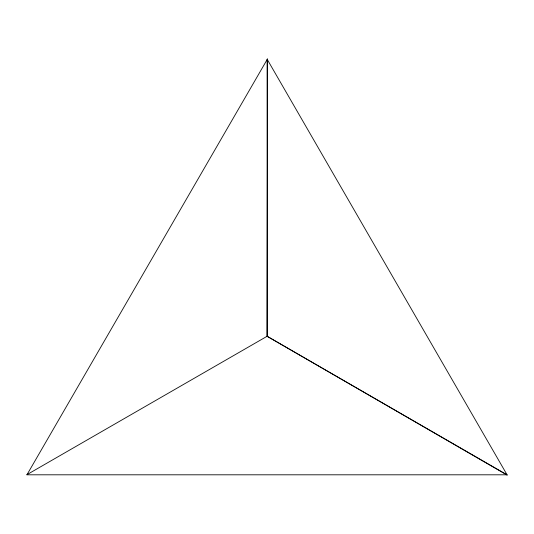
<?xml version="1.0" encoding="UTF-8"?>
<svg xmlns="http://www.w3.org/2000/svg" width="534" height="534" viewBox="0 0 534 534"><rect width="100%" height="100%" fill="white"/><g stroke="black" fill="none" stroke-linecap="round" stroke-linejoin="round"><path stroke-width="0.8" d="M267.113 336.266L507.3 475.207L267.113 59.194L267.113 336.266L507.066 474.806L26.7 474.806L267.113 336.266L267.581 58.793L27.047 474.606"/></g></svg>
